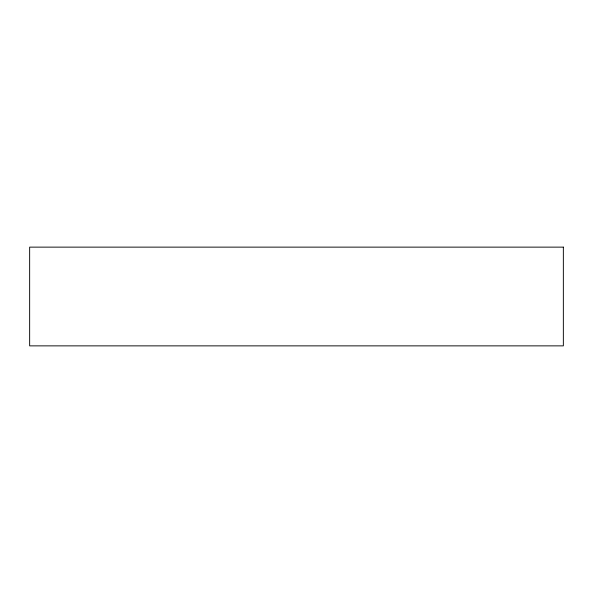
<?xml version="1.0" encoding="UTF-8"?>
<svg xmlns="http://www.w3.org/2000/svg" width="593" height="593" viewBox="0 0 593 593"><rect width="100%" height="100%" fill="white"/><g stroke="black" fill="none" stroke-linecap="round" stroke-linejoin="round"><path stroke-width="0.89" d="M563.35 247.133L29.65 247.133L29.65 345.867L563.35 345.867L563.35 247.133"/></g></svg>
